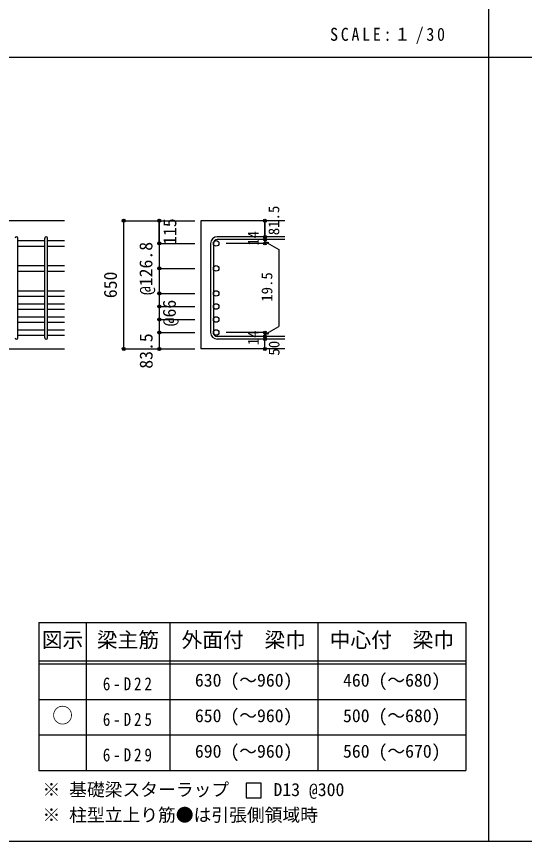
# Model space of a CAD drawing. Units: millimetres at full size, sheet at 1:30, with parts at other scales. Extents: x -5973 to 5954, y -4195 to 4201.
# Drawn here: x -3514 to -942, y -4195 to -15 of the extents above; entities that cross this region are included whole.
import ezdxf
from ezdxf.enums import TextEntityAlignment as Align

# ---------------------------------------------------------------- set-up
doc = ezdxf.new("R2010")
doc.units = ezdxf.units.MM
doc.header["$LTSCALE"] = 30
doc.header["$PDMODE"] = 32
doc.header["$PDSIZE"] = 15
for name, color, linetype in [('0-1_躯体線', 2, 'Continuous'), ('0-5_基礎梁筋', 7, 'Continuous'), ('0-6_スタラップ筋', 7, 'Continuous'), ('0-D_寸法', 4, 'Continuous'), ('6-7_文字', 7, 'Continuous'), ('6-E_枠', 7, 'Continuous'), ('F-0_枠', 6, 'Continuous')]:
    doc.layers.add(name, color=color, linetype=linetype)
doc.styles.add('ＭＳ ゴシック', font='')
doc.styles.get('ＭＳ ゴシック').set_extended_font_data('MS Gothic')

msp = doc.modelspace()

# ---------------------------------------------------------------- linework, layer by layer
at = {"layer": '0-1_躯体線'}
for p, q in [((-3270.8, -1049.89), (-4920.8, -1049.89)), ((-2155.8, -1049.89), (-2580.8, -1049.89)), ((-2580.8, -1049.89), (-2580.8, -1699.89)), ((-3670.8, -1699.89), (-3270.8, -1699.89)), ((-2155.8, -1699.89), (-2580.8, -1699.89))]:
    msp.add_line(p, q, dxfattribs=at)
at = {"layer": '0-5_基礎梁筋'}
for p, q in [((-3506.8, -1150.82), (-3370.8, -1150.82)), ((-3356.8, -1150.82), (-3270.8, -1150.82)), ((-3506.8, -1178.82), (-3370.8, -1178.82)), ((-3356.8, -1178.82), (-3270.8, -1178.82)), ((-3506.8, -1277.61), (-3370.8, -1277.61)), ((-3356.8, -1277.61), (-3270.8, -1277.61)), ((-3506.8, -1305.61), (-3370.8, -1305.61)), ((-3356.8, -1305.61), (-3270.8, -1305.61)), ((-3506.8, -1404.39), (-3370.8, -1404.39)), ((-3356.8, -1404.39), (-3270.8, -1404.39)), ((-3506.8, -1432.39), (-3370.8, -1432.39)), ((-3356.8, -1432.39), (-3270.8, -1432.39)), ((-3506.8, -1470.39), (-3370.8, -1470.39)), ((-3506.8, -1498.39), (-3370.8, -1498.39)), ((-3356.8, -1470.39), (-3270.8, -1470.39)), ((-3356.8, -1498.39), (-3270.8, -1498.39)), ((-3506.8, -1536.39), (-3370.8, -1536.39)), ((-3356.8, -1536.39), (-3270.8, -1536.39)), ((-3506.8, -1564.39), (-3370.8, -1564.39)), ((-3356.8, -1564.39), (-3270.8, -1564.39)), ((-3506.8, -1602.39), (-3370.8, -1602.39)), ((-3356.8, -1602.39), (-3270.8, -1602.39)), ((-3506.8, -1630.39), (-3370.8, -1630.39)), ((-3356.8, -1630.39), (-3270.8, -1630.39))]:
    msp.add_line(p, q, dxfattribs=at)
at = {"layer": '0-5_基礎梁筋', "color": 3}
for centre in [(-2502.8, -1164.82), (-2502.8, -1291.61), (-2502.8, -1418.39), (-2502.8, -1484.39), (-2502.8, -1550.39), (-2502.8, -1616.39)]:
    msp.add_circle(centre, 14, dxfattribs=at)
at = {"layer": '0-6_スタラップ筋'}
for p, q in [((-3506.8, -1642.89), (-3506.8, -1138.32)), ((-3370.8, -1642.89), (-3370.8, -1138.32)), ((-3356.8, -1642.89), (-3356.8, -1138.32)), ((-2530.8, -1164.82), (-2530.8, -1616.39)), ((-2516.8, -1164.82), (-2516.8, -1616.39)), ((-2155.8, -1131.32), (-2497.3, -1131.32)), ((-2155.8, -1145.32), (-2497.3, -1145.32)), ((-2155.8, -1635.89), (-2497.3, -1635.89)), ((-2155.8, -1649.89), (-2497.3, -1649.89))]:
    msp.add_line(p, q, dxfattribs=at)
for centre, radius, start, end in [((-3513.8, -1138.32), 7, 0, 180), ((-3363.8, -1138.32), 7, 0, 180), ((-2497.3, -1164.82), 33.5, 90, 180), ((-2497.3, -1164.82), 19.5, 90, 180), ((-2497.3, -1616.39), 33.5, 180, 270), ((-2497.3, -1616.39), 19.5, 180, 270), ((-3513.8, -1642.89), 7, 180, 0), ((-3363.8, -1642.89), 7, 180, 0)]:
    msp.add_arc(centre, radius, start, end, dxfattribs=at)
at = {"layer": '0-D_寸法'}
for p, q in [((-2970.8, -1049.89), (-2790.8, -1049.89)), ((-2970.8, -1049.89), (-2790.8, -1049.89)), ((-2970.8, -1699.89), (-2970.8, -1049.89)), ((-2790.8, -1164.82), (-2790.8, -1049.89)), ((-2790.8, -1049.89), (-2610.8, -1049.89)), ((-2790.8, -1049.89), (-2790.8, -1164.82)), ((-2790.8, -1164.82), (-2610.8, -1164.82)), ((-2790.8, -1164.82), (-2610.8, -1164.82)), ((-2790.8, -1164.82), (-2790.8, -1329.11)), ((-2790.8, -1164.82), (-2790.8, -1363.89)), ((-2790.8, -1164.82), (-2790.8, -1576.36)), ((-2255.8, -1164.82), (-2451.89, -1164.82)), ((-2255.8, -1145.32), (-2255.8, -1131.32)), ((-2255.8, -1145.32), (-2255.8, -1164.82)), ((-2255.8, -1155.07), (-2236.48, -1160.25)), ((-2255.8, -1155.07), (-2185.74, -1195.52)), ((-2185.74, -1195.52), (-2185.74, -1585.7)), ((-2790.8, -1291.61), (-2610.8, -1291.61)), ((-2790.8, -1329.11), (-2790.8, -1616.39)), ((-2790.8, -1418.39), (-2610.8, -1418.39)), ((-2790.8, -1484.39), (-2610.8, -1484.39)), ((-2790.8, -1550.39), (-2610.8, -1550.39)), ((-2255.8, -1626.14), (-2185.74, -1585.7)), ((-2790.8, -1616.39), (-2610.8, -1616.39)), ((-2255.8, -1616.39), (-2451.89, -1616.39)), ((-2255.8, -1635.89), (-2255.8, -1616.39)), ((-2255.8, -1626.14), (-2236.48, -1620.97)), ((-2255.8, -1649.89), (-2255.8, -1635.89)), ((-2255.8, -1699.89), (-2255.8, -1649.89)), ((-2970.8, -1699.89), (-2790.8, -1699.89)), ((-2790.8, -1699.89), (-2610.8, -1699.89))]:
    msp.add_line(p, q, dxfattribs=at)
for points in [[(-2255.8, -1049.89), (-2255.8, -1131.32), (-2255.8, -1049.89)], [(-2790.8, -1576.36), (-2790.8, -1616.39), (-2790.8, -1699.89)]]:
    msp.add_lwpolyline(points, dxfattribs=at)
for centre, radius in [((-2970.8, -1049.89), 8), ((-2970.8, -1049.89), 7.2), ((-2970.8, -1049.89), 6.4), ((-2970.8, -1049.89), 5.6), ((-2790.8, -1049.89), 8), ((-2790.8, -1049.89), 7.2), ((-2790.8, -1049.89), 6.4), ((-2790.8, -1049.89), 5.6), ((-2970.8, -1049.89), 4.8), ((-2970.8, -1049.89), 4), ((-2970.8, -1049.89), 3.2), ((-2970.8, -1049.89), 2.4), ((-2970.8, -1049.89), 1.6), ((-2970.8, -1049.89), 0.8), ((-2790.8, -1049.89), 4.8), ((-2790.8, -1049.89), 4), ((-2790.8, -1049.89), 3.2), ((-2790.8, -1049.89), 2.4), ((-2790.8, -1049.89), 1.6), ((-2790.8, -1049.89), 0.8), ((-2255.8, -1049.89), 4), ((-2255.8, -1049.89), 3.6), ((-2255.8, -1049.89), 3.2), ((-2255.8, -1049.89), 2.8), ((-2255.8, -1049.89), 2.4), ((-2255.8, -1049.89), 2), ((-2255.8, -1049.89), 1.6), ((-2255.8, -1049.89), 1.2), ((-2255.8, -1049.89), 0.8), ((-2255.8, -1049.89), 0.4), ((-2255.8, -1131.32), 4), ((-2255.8, -1131.32), 3.6), ((-2255.8, -1131.32), 3.2), ((-2255.8, -1131.32), 2.8), ((-2790.8, -1164.82), 8), ((-2790.8, -1164.82), 7.2), ((-2790.8, -1164.82), 6.4), ((-2790.8, -1164.82), 5.6), ((-2790.8, -1164.82), 4.8), ((-2790.8, -1164.82), 4), ((-2790.8, -1164.82), 3.2), ((-2790.8, -1164.82), 2.4), ((-2790.8, -1164.82), 1.6), ((-2790.8, -1164.82), 0.8), ((-2255.8, -1145.32), 4), ((-2255.8, -1164.82), 4), ((-2255.8, -1145.32), 3.6), ((-2255.8, -1164.82), 3.6), ((-2255.8, -1145.32), 3.2), ((-2255.8, -1164.82), 3.2), ((-2255.8, -1145.32), 2.8), ((-2255.8, -1164.82), 2.8), ((-2255.8, -1131.32), 2.4), ((-2255.8, -1145.32), 2.4), ((-2255.8, -1164.82), 2.4), ((-2255.8, -1131.32), 2), ((-2255.8, -1145.32), 2), ((-2255.8, -1164.82), 2), ((-2255.8, -1131.32), 1.6), ((-2255.8, -1145.32), 1.6), ((-2255.8, -1164.82), 1.6), ((-2255.8, -1131.32), 1.2), ((-2255.8, -1145.32), 1.2), ((-2255.8, -1164.82), 1.2), ((-2255.8, -1131.32), 0.8), ((-2255.8, -1145.32), 0.8), ((-2255.8, -1164.82), 0.8), ((-2255.8, -1131.32), 0.4), ((-2255.8, -1145.32), 0.4), ((-2255.8, -1164.82), 0.4), ((-2790.8, -1291.61), 8), ((-2790.8, -1291.61), 7.2), ((-2790.8, -1291.61), 6.4), ((-2790.8, -1291.61), 5.6), ((-2790.8, -1291.61), 4.8), ((-2790.8, -1291.61), 4), ((-2790.8, -1291.61), 3.2), ((-2790.8, -1291.61), 2.4), ((-2790.8, -1291.61), 1.6), ((-2790.8, -1291.61), 0.8), ((-2790.8, -1418.39), 8), ((-2790.8, -1418.39), 7.2), ((-2790.8, -1418.39), 6.4), ((-2790.8, -1418.39), 5.6), ((-2790.8, -1418.39), 4.8), ((-2790.8, -1418.39), 4), ((-2790.8, -1418.39), 3.2), ((-2790.8, -1418.39), 2.4), ((-2790.8, -1418.39), 1.6), ((-2790.8, -1418.39), 0.8), ((-2790.8, -1484.39), 8), ((-2790.8, -1484.39), 7.2), ((-2790.8, -1484.39), 6.4), ((-2790.8, -1484.39), 5.6), ((-2790.8, -1484.39), 4.8), ((-2790.8, -1484.39), 4), ((-2790.8, -1484.39), 3.2), ((-2790.8, -1484.39), 2.4), ((-2790.8, -1484.39), 1.6), ((-2790.8, -1484.39), 0.8), ((-2790.8, -1550.39), 8), ((-2790.8, -1550.39), 7.2), ((-2790.8, -1550.39), 6.4), ((-2790.8, -1550.39), 5.6), ((-2790.8, -1550.39), 4.8), ((-2790.8, -1550.39), 4), ((-2790.8, -1550.39), 3.2), ((-2790.8, -1550.39), 2.4), ((-2790.8, -1550.39), 1.6), ((-2790.8, -1550.39), 0.8), ((-2790.8, -1616.39), 8), ((-2790.8, -1616.39), 7.2), ((-2790.8, -1616.39), 6.4), ((-2790.8, -1616.39), 5.6), ((-2790.8, -1616.39), 4.8), ((-2790.8, -1616.39), 4), ((-2790.8, -1616.39), 3.2), ((-2790.8, -1616.39), 2.4), ((-2790.8, -1616.39), 1.6), ((-2790.8, -1616.39), 0.8), ((-2255.8, -1616.39), 4), ((-2255.8, -1616.39), 3.6), ((-2255.8, -1616.39), 3.2), ((-2255.8, -1616.39), 2.8), ((-2255.8, -1616.39), 2.4), ((-2255.8, -1616.39), 2), ((-2255.8, -1616.39), 1.6), ((-2255.8, -1616.39), 1.2), ((-2255.8, -1616.39), 0.8), ((-2255.8, -1616.39), 0.4), ((-2255.8, -1635.89), 4), ((-2255.8, -1649.89), 4), ((-2255.8, -1635.89), 3.6), ((-2255.8, -1649.89), 3.6), ((-2255.8, -1635.89), 3.2), ((-2255.8, -1649.89), 3.2), ((-2255.8, -1635.89), 2.8), ((-2255.8, -1649.89), 2.8), ((-2255.8, -1635.89), 2.4), ((-2255.8, -1649.89), 2.4), ((-2255.8, -1635.89), 2), ((-2255.8, -1649.89), 2), ((-2255.8, -1635.89), 1.6), ((-2255.8, -1649.89), 1.6), ((-2255.8, -1635.89), 1.2), ((-2255.8, -1649.89), 1.2), ((-2255.8, -1635.89), 0.8), ((-2255.8, -1649.89), 0.8), ((-2255.8, -1635.89), 0.4), ((-2255.8, -1649.89), 0.4), ((-2970.8, -1699.89), 7.2), ((-2970.8, -1699.89), 6.4), ((-2970.8, -1699.89), 5.6), ((-2970.8, -1699.89), 4.8), ((-2970.8, -1699.89), 4), ((-2970.8, -1699.89), 3.2), ((-2970.8, -1699.89), 2.4), ((-2970.8, -1699.89), 1.6), ((-2970.8, -1699.89), 0.8), ((-2790.8, -1699.89), 7.2), ((-2790.8, -1699.89), 6.4), ((-2790.8, -1699.89), 5.6), ((-2790.8, -1699.89), 4.8), ((-2790.8, -1699.89), 4), ((-2790.8, -1699.89), 3.2), ((-2790.8, -1699.89), 2.4), ((-2790.8, -1699.89), 1.6), ((-2790.8, -1699.89), 0.8), ((-2255.8, -1699.89), 4), ((-2255.8, -1699.89), 3.6), ((-2255.8, -1699.89), 3.2), ((-2255.8, -1699.89), 2.8), ((-2255.8, -1699.89), 2.4), ((-2255.8, -1699.89), 2), ((-2255.8, -1699.89), 1.6), ((-2255.8, -1699.89), 1.2), ((-2255.8, -1699.89), 0.8), ((-2255.8, -1699.89), 0.4)]:
    msp.add_circle(centre, radius, dxfattribs=at)
at = {"layer": '0-D_寸法', "color": 7}
for p in [(-2970.8, -1049.89), (-2790.8, -1049.89), (-2255.8, -1049.89), (-2255.8, -1131.32), (-2790.8, -1164.82), (-2255.8, -1145.32), (-2255.8, -1164.82), (-2790.8, -1291.61), (-2790.8, -1418.39), (-2790.8, -1484.39), (-2790.8, -1550.39), (-2790.8, -1616.39), (-2255.8, -1616.39), (-2255.8, -1616.39), (-2255.8, -1635.89), (-2255.8, -1649.89), (-2970.8, -1699.89), (-2790.8, -1699.89), (-2255.8, -1699.89)]:
    msp.add_point(p, dxfattribs=at)
at = {"layer": '6-7_文字'}
msp.add_lwpolyline([(-2350.54, -3974.63), (-2275.54, -3974.63), (-2275.54, -3899.63), (-2350.54, -3899.63)], close=True, dxfattribs=at)
at = {"layer": '6-E_枠', "color": 3}
for p, q in [((-3400.52, -3085.43), (-3400.52, -3835.43)), ((-3400.52, -3085.43), (-1238, -3085.43)), ((-1238, -3085.43), (-1238, -3835.43)), ((-3400.52, -3835.43), (-1238, -3835.43))]:
    msp.add_line(p, q, dxfattribs=at)
at = {"layer": '6-E_枠'}
for p, q in [((-3160.52, -3085.43), (-3160.52, -3835.43)), ((-2738, -3085.43), (-2738, -3835.43)), ((-1988, -3085.43), (-1988, -3835.43)), ((-3400.52, -3280.43), (-1238, -3280.43)), ((-3400.52, -3295.43), (-1238, -3295.43)), ((-3400.52, -3475.43), (-1238, -3475.43)), ((-3400.52, -3655.43), (-1238, -3655.43))]:
    msp.add_line(p, q, dxfattribs=at)
at = {"layer": 'F-0_枠', "color": 2}
for p, q in [((-1124.64, 4201.15), (-1124.64, -4195.24)), ((-5972.88, -222.05), (3723.6, -222.05))]:
    msp.add_line(p, q, dxfattribs=at)
at = {"layer": 'F-0_枠'}
msp.add_line((5954.1, -4195.24), (-5972.88, -4195.24), dxfattribs=at)

# ---------------------------------------------------------------- texts
at = {"layer": '0-D_寸法', "style": 'ＭＳ ゴシック'}
for s, height, p in [('81.5', 54.99, (-2166.9, -1123.49)), ('115', 65.98, (-2684.7, -1172.45)), ('14', 54.99, (-2271.03, -1176.76)), ('@126.8', 65.98, (-2805.8, -1426.61)), ('650', 65.98, (-2985.8, -1442.39)), ('19.5', 54.99, (-2201.85, -1460.53)), ('@66', 65.98, (-2687.4, -1585.02)), ('83.5', 65.98, (-2804.8, -1799.85)), ('14', 54.99, (-2271.06, -1680.57)), ('50', 54.99, (-2165.8, -1733.39))]:
    msp.add_text(s, height=height, rotation=90, dxfattribs=at).set_placement(p, align=Align.BOTTOM_LEFT)
at = {"layer": '6-7_文字', "color": 2, "style": 'ＭＳ ゴシック'}
for s, p in [('図示', (-3385.52, -3235.43)), ('梁主筋', (-3106.76, -3235.43)), ('外面付\u3000梁巾', (-2678, -3235.43)), ('中心付\u3000梁巾', (-1928, -3235.43)), ('○', (-3333.02, -3617.93))]:
    msp.add_text(s, height=76.98, dxfattribs=at).set_placement(p, align=Align.BOTTOM_LEFT)
at = {"layer": '6-7_文字', "style": 'ＭＳ ゴシック'}
for s, p in [('630 (～960)', (-2610.5, -3430.43)), ('460 (～680)', (-1860.5, -3430.43)), ('650 (～960)', (-2610.5, -3610.43)), ('500 (～680)', (-1860.5, -3610.43)), ('690 (～960)', (-2610.5, -3790.43)), ('560 (～670)', (-1860.5, -3790.43)), ('※ 基礎梁スターラップ     D13 @300', (-3381.96, -3985.01)), ('※ 柱型立上り筋●は引張側領域時', (-3381.96, -4113.51))]:
    msp.add_text(s, height=65.98, dxfattribs=at).set_placement(p, align=Align.BOTTOM_LEFT)
at = {"layer": '6-7_文字', "color": 2, "insert": (-1925.98, -154.55), "char_height": 65.98, "attachment_point": 7, "style": 'ＭＳ ゴシック'}
msp.add_mtext('\\T1.34;\\W0.9;SCALE:１/30', dxfattribs=at)
at = {"layer": '6-7_文字', "char_height": 65.98, "attachment_point": 7, "style": 'ＭＳ ゴシック'}
for s, insert in [('\\T1.38;\\W0.85;6-D22', (-3076.76, -3430.43)), ('\\T1.38;\\W0.85;6-D25', (-3076.76, -3610.43)), ('\\T1.38;\\W0.85;6-D29', (-3076.76, -3790.43))]:
    msp.add_mtext(s, dxfattribs=dict(at, insert=insert))

doc.saveas('drawing.dxf')
